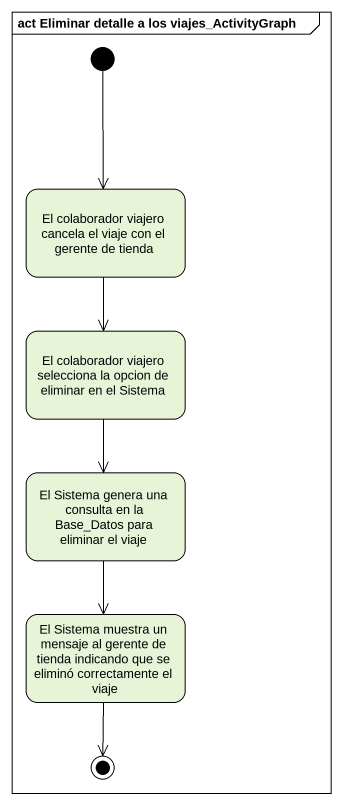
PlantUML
@startuml
mainframe act Eliminar detalle a los viajes_ActivityGraph
hide empty description
state "El colaborador viajero cancela el viaje con el gerente de tienda" as El_colaborador_viajero
state "El colaborador viajero selecciona la opcion de eliminar en el Sistema" as El_colaborador_viajero_2
state "El Sistema genera una consulta en la Base_Datos para eliminar el viaje" as El_Sistema_genera_una
state "El Sistema muestra un mensaje al gerente de tienda indicando que se eliminó correctamente el viaje" as El_Sistema_muestra_un
[*] --> El_colaborador_viajero
El_colaborador_viajero --> El_colaborador_viajero_2
El_colaborador_viajero_2 --> El_Sistema_genera_una
El_Sistema_genera_una --> El_Sistema_muestra_un
El_Sistema_muestra_un --> [*]
@enduml
